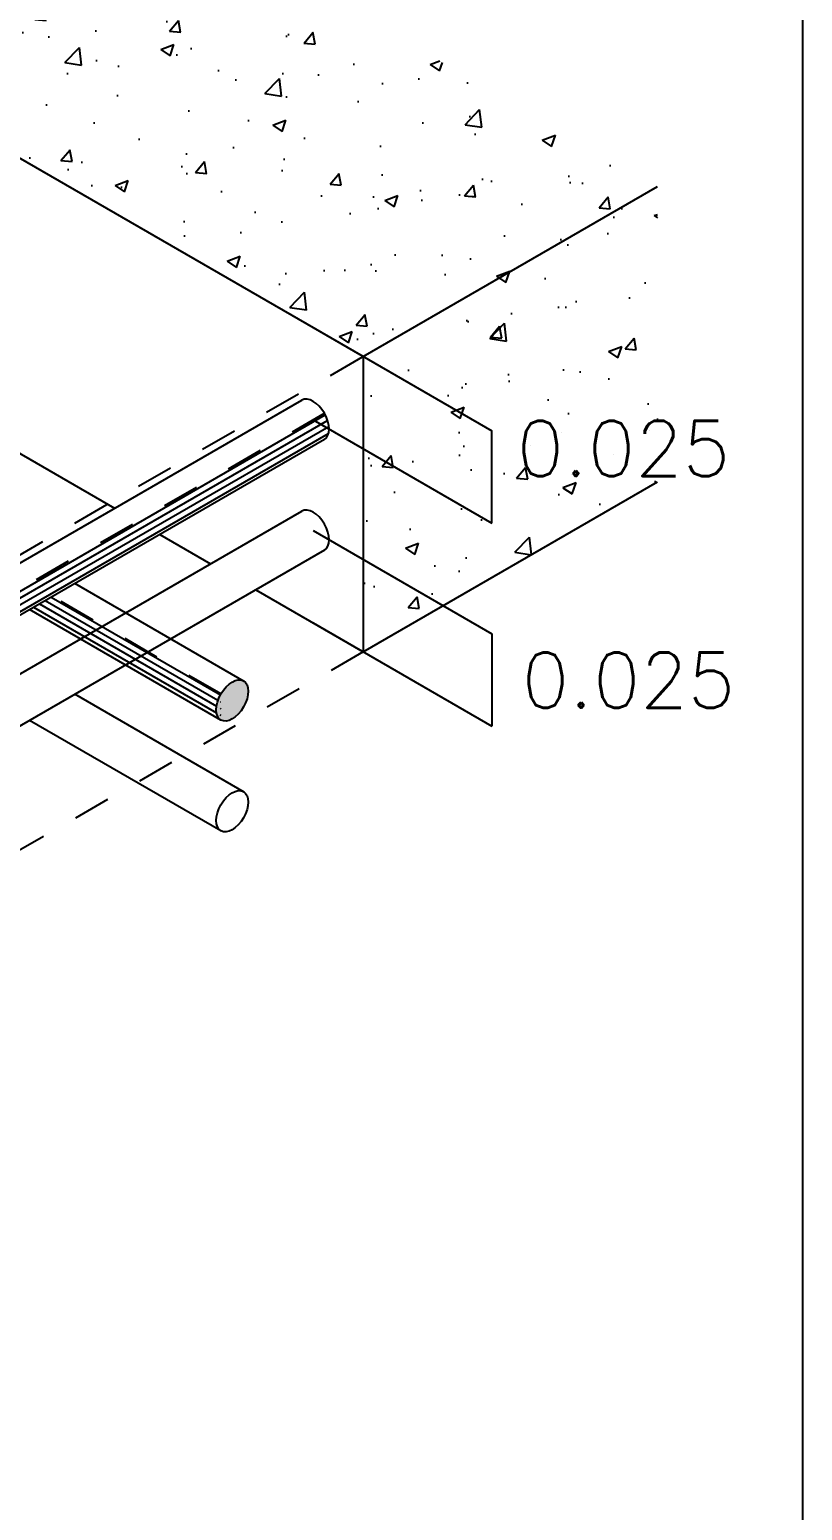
# Model space of a CAD drawing. Header units: millimetres. Extents: x -40 to 125, y -10 to 43.
# Drawn here: x 42.368 to 44.461, y -6.368 to -2.358 of the extents above; entities that cross this region are included whole.
import ezdxf

# ---------------------------------------------------------------- set-up
doc = ezdxf.new("R2010")
doc.units = ezdxf.units.MM
doc.header["$LTSCALE"] = 0.01
doc.header["$PDMODE"] = 3
doc.linetypes.add('DASHED2', pattern=[0.375, 0.25, -0.125])
for name, color, linetype in [('FC_BORDES', 4, 'Continuous'), ('FC_COTAS', 1, 'Continuous'), ('FC_COTAS @ 100', 1, 'Continuous'), ('FC_HATCH 252', 252, 'Continuous'), ('FC_HATCH 253', 253, 'Continuous'), ('FC_PROYECCION', 6, 'DASHED2'), ('FC_REFUERZO 2', 1, 'Continuous')]:
    doc.layers.add(name, color=color, linetype=linetype)
doc.layers.add('FC_HOJA', color=230, linetype='Continuous', plot=False)
doc.styles.add('FC_TEXT1', font='romans.shx')
doc.linetypes.add('ZIGZAG', pattern='A,0.00254,-5.08,[131,ltypeshp.shx,S=5.08,R=0,X=-5.08,Y=0],-10.16,[131,ltypeshp.shx,S=5.08,R=180,X=5.08,Y=0],-5.08', length=20.32254)
doc.dimstyles.new('FC_COTAS', dxfattribs={"dimtxt": 0.0015, "dimasz": 0.001, "dimexe": 0, "dimexo": 0, "dimgap": 0.001, "dimtad": 1, "dimtih": 1, "dimtoh": 1, "dimzin": 0, "dimdsep": 46, "dimtxsty": 'FC_TEXT1', "dimblk": 'DOT', "dimcen": 0.09, "dimclrd": 256, "dimclre": 256, "dimclrt": 256, "dimadec": 0, "dimazin": 0, "dimtfac": 1, "dimtix": 1, "dimtmove": 2, "dimatfit": 3, "dimfxl": 1.002, "dimtolj": 1, "dimtzin": 0, "dimlwd": -1, "dimarcsym": 0})
doc.dimstyles.new('FC_COTAS$7', dxfattribs={"dimtxt": 0.002, "dimasz": 0.002, "dimexe": 0, "dimexo": 0, "dimgap": 0.000375, "dimtad": 2, "dimtih": 1, "dimtoh": 1, "dimzin": 0, "dimdsep": 46, "dimtxsty": 'FC_TEXT1', "dimblk": 'DOT', "dimcen": 0.09, "dimclrd": 256, "dimclre": 256, "dimclrt": 11, "dimadec": 0, "dimazin": 0, "dimtfac": 1, "dimtix": 1, "dimtmove": 2, "dimatfit": 3, "dimfxl": 1.002, "dimtolj": 1, "dimtzin": 0, "dimlwd": -1, "dimarcsym": 0})

# ---------------------------------------------------------------- blocks, each defined once
blk = doc.blocks.new('FC_B_Malla inferior')
at = {"layer": 'FC_REFUERZO 2', "color": 253, "ltscale": 0.6, "transparency": 33554674}
for points in [[(2.956068201998676, -4.222602549714519), (5.16553380092185, -2.946966991411013)], [(5.226771044491429, -3.053033008588994), (3.078542689137848, -4.293313227833178)], [(5.010002255479364, -3.708441928389345), (4.550785875571378, -3.443313227833183)], [(4.946586288533041, -3.813056761844901), (4.428478788713008, -3.513927257354649)]]:
    blk.add_lwpolyline(points, dxfattribs=at)
blk.add_ellipse((5.196152422706646, -2.999999999999996), major_axis=(0.030618621784791, -0.05303300858899031), ratio=0.5773502691896292, start_param=0, end_param=3.141592653589793, dxfattribs=at)
blk.add_ellipse((4.977204910317838, -3.760023753255918), major_axis=(-0.03061862178478639, -0.05303300858899298), ratio=0.5773502691896001, dxfattribs=at)
blk = doc.blocks.new('FC_B_Malla2')
at = {"layer": 'FC_HATCH 253', "ltscale": 0.6}
h = blk.add_hatch(dxfattribs=at)
h.set_pattern_fill('ANSI31', color=256, scale=0.005, angle=105)
h.set_pattern_definition([(150, (-51.387344030836, 28.71095147339513), (-0.0079375, -0.01374815328507796), [])])
edge = h.paths.add_edge_path()
edge.add_line((3.623690628498153, -3.978571918295323), (3.562453384928581, -4.013927257354652))
edge.add_line((3.562453384928581, -4.013927257354652), (4.080560884748571, -4.313056761844891))
edge.add_ellipse((4.111179506533389, -4.260023753255915), major_axis=(-0.03061862178478641, -0.05303300858899299), ratio=0.5773502691896002, start_angle=270, end_angle=359.99999999999335, ccw=False)
edge.add_line((4.0805608847486, -4.242346083726254), (3.623690628498153, -3.978571918295323))
h.paths.add_polyline_path([(2.757665224713705, -3.478571918295323), (2.696427981144133, -3.513927257354645), (3.439978897789423, -3.943216579235994), (3.501216141358995, -3.907861240176672)])
h.paths.add_polyline_path([(1.891639820929271, -2.978571918295319), (1.830402577359692, -3.013927257354649), (2.573953494004975, -3.443216579235994), (2.635190737574554, -3.407861240176665)])
h.paths.add_polyline_path([(1.025614417144837, -2.478571918295319), (0.964377173575258, -2.513927257354645), (1.707928090220541, -2.943216579235994), (1.76916533379012, -2.907861240176665)])
h.paths.add_polyline_path([(0.1595890133603959, -1.978571918295319), (0.09835176979081695, -2.013927257354645), (0.8419026864361001, -2.44321657923599), (0.903139930005679, -2.407861240176665)])
h.paths.add_polyline_path([(-0.7064363904240452, -1.478571918295323), (-0.767673633993617, -1.513927257354645), (-0.02412271734834093, -1.94321657923599), (0.03711452622123801, -1.907861240176665)])
h.paths.add_polyline_path([(-1.572461794208486, -0.978571918295323), (-1.633699037778058, -1.013927257354649), (-0.8901481211327749, -1.443216579235994), (-0.8289108775631959, -1.407861240176668)])
edge = h.paths.add_edge_path()
edge.add_ellipse((-1.970663410961606, -0.7486701076711597), major_axis=(-0.03061862178478641, -0.05303300858899299), ratio=0.5773502691896, start_angle=270.0000000000028, end_angle=360)
edge.add_line((-2.00128203274641, -0.8017031162601391), (-1.756173524917216, -0.9432165792359939))
edge.add_line((-1.756173524917216, -0.9432165792359939), (-1.694936281347644, -0.9078612401766684))
edge.add_line((-1.694936281347644, -0.9078612401766684), (-2.001282032746396, -0.7309924381415023))
edge = h.paths.add_edge_path()
edge.add_ellipse((-1.104638007177165, -0.2486701076711597), major_axis=(-0.03061862178478641, -0.05303300858899299), ratio=0.5773502691896002, start_angle=270.0000000000028, end_angle=360)
edge.add_line((-1.135256628961969, -0.3017031162601391), (-0.8901481211327749, -0.4432165792359939))
edge.add_line((-0.8901481211327749, -0.4432165792359939), (-0.828910877563203, -0.4078612401766719))
edge.add_line((-0.828910877563203, -0.4078612401766719), (-1.135256628961955, -0.2309924381415023))
h.paths.add_polyline_path([(-0.7064363904240452, -0.478571918295323), (-0.767673633993617, -0.5139272573546485), (-0.02412271734833382, -0.9432165792359939), (0.03711452622123801, -0.9078612401766719)])
h.paths.add_polyline_path([(0.1595890133603959, -0.978571918295323), (0.09835176979082405, -1.013927257354645), (0.8419026864361001, -1.44321657923599), (0.9031399300056719, -1.407861240176668)])
h.paths.add_polyline_path([(1.02561441714483, -1.478571918295319), (0.964377173575258, -1.513927257354645), (1.707928090220541, -1.94321657923599), (1.769165333790113, -1.907861240176668)])
h.paths.add_polyline_path([(1.891639820929271, -1.978571918295319), (1.830402577359699, -2.013927257354645), (2.573953494004982, -2.44321657923599), (2.635190737574554, -2.407861240176668)])
h.paths.add_polyline_path([(2.757665224713705, -2.478571918295323), (2.696427981144133, -2.513927257354645), (3.439978897789416, -2.94321657923599), (3.501216141358988, -2.907861240176668)])
h.paths.add_polyline_path([(3.623690628498146, -2.978571918295319), (3.562453384928574, -3.013927257354645), (4.306004301573864, -3.443216579235994), (4.367241545143436, -3.407861240176672)])
edge = h.paths.add_edge_path()
edge.add_line((4.489716032282594, -3.478571918295323), (4.428478788713015, -3.513927257354652))
edge.add_line((4.428478788713015, -3.513927257354652), (4.943005442551602, -3.810989359453593))
edge.add_ellipse((4.97720491031783, -3.760023753255915), major_axis=(-0.03061862178478641, -0.05303300858899299), ratio=0.5773502691896001, start_angle=270, end_angle=359.99999999999335, ccw=False)
edge.add_line((4.946586288533041, -3.742346083726254), (4.489716032282594, -3.478571918295323))
h = blk.add_hatch(color=256, dxfattribs=at)
h.dxf.hatch_style = 1
edge = h.paths.add_edge_path()
edge.add_ellipse((4.97720491031783, -3.760023753255915), major_axis=(-0.03061862178478641, -0.05303300858899299), ratio=0.5773502691896, start_angle=184.2374724490889, end_angle=535.7625275509079)
edge.add_line((5.01000225547935, -3.708441928389329), (5.005477408445087, -3.705829506736056))
edge = h.paths.add_edge_path()
edge.add_ellipse((4.111179506533389, -4.260023753255915), major_axis=(-0.03061862178478641, -0.05303300858899299), ratio=0.5773502691896002, start_angle=184.2374724490886, end_angle=535.7625275509079)
edge.add_line((4.14397685169491, -4.20844192838933), (4.139452004660649, -4.205829506736056))
edge = h.paths.add_edge_path()
edge.add_ellipse((3.245154102748955, -4.760023753255915), major_axis=(-0.03061862178478641, -0.05303300858899299), ratio=0.5773502691896002, start_angle=184.237472449088, end_angle=535.7625275509073)
edge.add_line((3.277951447910476, -4.70844192838933), (3.273426600876213, -4.705829506736056))
edge = h.paths.add_edge_path()
edge.add_ellipse((2.165063509461106, -4.75), major_axis=(0.03061862178479103, -0.05303300858899036), ratio=0.5773502691896292, start_angle=0, end_angle=360)
edge = h.paths.add_edge_path()
edge.add_ellipse((1.299038105676665, -4.249999999999993), major_axis=(0.03061862178479103, -0.05303300858899036), ratio=0.5773502691896292, start_angle=0, end_angle=360)
edge = h.paths.add_edge_path()
edge.add_ellipse((0.4330127018922312, -3.749999999999993), major_axis=(0.03061862178479103, -0.05303300858899036), ratio=0.5773502691896292, start_angle=0, end_angle=360)
edge = h.paths.add_edge_path()
edge.add_ellipse((-0.433012701892217, -3.249999999999993), major_axis=(0.03061862178479103, -0.05303300858899036), ratio=0.5773502691896292, start_angle=0, end_angle=360)
edge = h.paths.add_edge_path()
edge.add_ellipse((-1.299038105676658, -2.749999999999993), major_axis=(0.03061862178479103, -0.05303300858899036), ratio=0.5773502691896292, start_angle=0, end_angle=360)
edge = h.paths.add_edge_path()
edge.add_ellipse((-2.165063509461099, -2.25), major_axis=(0.03061862178479103, -0.05303300858899036), ratio=0.5773502691896292, start_angle=0, end_angle=360)
edge = h.paths.add_edge_path()
edge.add_ellipse((-3.03108891324554, -1.75), major_axis=(0.03061862178479103, -0.05303300858899036), ratio=0.5773502691896292, start_angle=0, end_angle=360)
h = blk.add_hatch(dxfattribs=at)
h.set_pattern_fill('ANSI31', color=254, scale=0.005, angle=165)
h.set_pattern_definition([(210, (-51.387344030836, 28.71095147339513), (0.007937499999999997, -0.01374815328507796), [])])
edge = h.paths.add_edge_path()
edge.add_ellipse((5.196152422706639, -3), major_axis=(0.03061862178479103, -0.05303300858899032), ratio=0.577350269189629, start_angle=0, end_angle=90.00000000000288)
edge.add_line((5.226771044491429, -2.982322330470332), (2.195682131245896, -4.732322330470339))
edge.add_ellipse((2.165063509461106, -4.75), major_axis=(0.03061862178479103, -0.05303300858899032), ratio=0.577350269189629, start_angle=0, end_angle=90.00000000000279, ccw=False)
edge.add_line((2.201525908693426, -4.799659102106574), (5.226771044491429, -3.05303300858899))
at = {"layer": 'FC_REFUERZO 2', "ltscale": 0.6}
for points in [[(2.134444887676317, -4.69696699141101), (5.16553380092185, -2.94696699141101)], [(5.226771044491429, -3.05303300858899), (2.195682131245896, -4.80303300858899)], [(5.010002255479371, -3.708441928389341), (4.550785875571378, -3.44331322783318)], [(4.946586288533041, -3.813056761844905), (4.428478788713015, -3.513927257354652)]]:
    blk.add_lwpolyline(points, dxfattribs=at)
at = {"layer": 'FC_REFUERZO 2', "color": 251, "linetype": 'DASHED2', "ltscale": 0.6}
for points in [[(2.195682131245896, -4.732322330470339), (5.226771044491429, -2.982322330470332)], [(4.946586288533041, -3.742346083726254), (4.489716032282594, -3.478571918295323)]]:
    blk.add_lwpolyline(points, dxfattribs=at)
at = {"layer": 'FC_REFUERZO 2', "ltscale": 0.6}
blk.add_ellipse((5.196152422706639, -3), major_axis=(0.030618621784791, -0.05303300858899031), ratio=0.5773502691896292, start_param=0, end_param=3.141592653589793, dxfattribs=at)
blk.add_ellipse((4.97720491031783, -3.760023753255915), major_axis=(-0.03061862178478639, -0.05303300858899298), ratio=0.5773502691896001, dxfattribs=at)
blk = doc.blocks.new('*D82')
at = {"layer": 'Defpoints', "color": 0, "ltscale": 0.6, "transparency": 16777216}
for p in [(43.1358604092979, -3.715088201033252), (43.1358604092979, -3.965088201033245), (43.62040403427293, -4.244839593346696)]:
    blk.add_point(p, dxfattribs=at)
at = {"layer": 'FC_COTAS', "lineweight": -2, "ltscale": 0.6, "transparency": 16777216}
for p, q in [((43.1358604092979, -3.715088201033252), (43.62040403427293, -3.994839593346703)), ((43.1358604092979, -3.965088201033245), (43.62040403427293, -4.244839593346696))]:
    blk.add_line(p, q, dxfattribs=at)
at = {"layer": 'FC_COTAS', "ltscale": 0.6, "transparency": 16777216}
blk.add_line((43.62040403427293, -3.994839593346703), (43.62040403427293, -4.244839593346696), dxfattribs=at)
at = {"layer": 'FC_COTAS', "ltscale": 0.6, "transparency": 16777216, "insert": (43.99026274411346, -4.119839593346452), "char_height": 0.15, "attachment_point": 5, "style": 'FC_TEXT1'}
blk.add_mtext('\\A1;0.025', dxfattribs=at)
blk = doc.blocks.new('_Dot')
at = {"color": 0, "linetype": 'ByBlock', "lineweight": -2}
blk.add_line((-0.5, 0), (-1, 0), dxfattribs=at)
at = {"color": 0, "linetype": 'ByBlock', "const_width": 0.5}
blk.add_lwpolyline([(-0.25, 0, 1), (0.25, 0, 1)], format="xyb", close=True, dxfattribs=at)
blk = doc.blocks.new('*D83')
at = {"layer": 'Defpoints', "color": 0, "ltscale": 0.6, "transparency": 16777216}
for p in [(43.1358604092979, -3.165088201033255), (43.1358604092979, -3.415088201033255), (43.6204040342729, -3.44483959334669)]:
    blk.add_point(p, dxfattribs=at)
at = {"layer": 'FC_COTAS', "lineweight": -2, "ltscale": 0.6, "transparency": 16777216}
for p, q in [((43.1358604092979, -3.165088201033255), (43.6204040342729, -3.44483959334669)), ((43.1358604092979, -3.415088201033255), (43.6204040342729, -3.69483959334669))]:
    blk.add_line(p, q, dxfattribs=at)
at = {"layer": 'FC_COTAS', "ltscale": 0.6, "transparency": 16777216}
blk.add_line((43.6204040342729, -3.69483959334669), (43.6204040342729, -3.44483959334669), dxfattribs=at)
at = {"layer": 'FC_COTAS', "ltscale": 0.6, "transparency": 16777216, "insert": (43.97648066303974, -3.492573479119283), "char_height": 0.15, "attachment_point": 5, "style": 'FC_TEXT1'}
blk.add_mtext('\\A1;0.025', dxfattribs=at)

msp = doc.modelspace()

# ---------------------------------------------------------------- hatches: boundary and pattern name
at = {"layer": 'FC_HATCH 252', "ltscale": 0.6}
h = msp.add_hatch(dxfattribs=at)
h.set_pattern_fill('AR-CONC', color=256, scale=0.002)
h.set_pattern_definition([(49.99999999999999, (-10.71901896761865, 29.00669297809718), (0.364369337992008, -0.03187817107780617), [0.0381, -0.4191]), (355, (-10.71901896761865, 29.00669297809718), (-0.07048684284993868, 0.3821136904780703), [0.03048, -0.33528116834]), (100.4514447, (-10.68865495361864, 29.00403647109719), (0.2938824941807066, 0.3502355038243902), [0.03238001759999999, -0.3561804891999999]), (46.18420000000001, (-10.71901896761865, 29.10829297809718), (0.5421580817842598, -0.0840846558654543), [0.05715, -0.62865]), (96.63555760999992, (-10.67383916761865, 29.10128597809719), (0.474808268103006, 0.4948522491954431), [0.04857004628, -0.53427121632]), (351.1841511700001, (-10.71901896761865, 29.10829297809718), (0.4748082681299541, 0.4948522491710653), [0.04571993414, -0.50291946384]), (21, (-10.66821896761864, 29.08289297809718), (0.303228782538265, -0.2045303963741752), [0.0381, -0.4191]), (326.0000000000001, (-10.66821896761864, 29.08289297809718), (0.1236040566952941, 0.3683759322446385), [0.03048, -0.33528]), (71.45144499999999, (-10.64294990241864, 29.06584877829719), (0.4268328385574323, 0.1638455377718105), [0.03238001760000001, -0.3561798752]), (37.50000000000001, (-10.71901896761865, 29.00669297809718), (0.006177206501183633, 0.1691100777463062), [0, -0.331216, 0, -0.34036, 0, -0.33655]), (7.499999999999999, (-10.71901896761865, 29.00669297809718), (0.1336393250206115, 0.200361149636239), [0, -0.194056, 0, -0.323596, 0, -0.12827]), (327.5, (-10.83230296761865, 29.00669297809718), (0.2711811903337428, -0.01145748798534689), [0, -0.127, 0, -0.39624, 0, -0.52578]), (317.5, (-10.88310296761864, 29.00669297809718), (0.2962583627720361, 0.05085298206666606), [0, -0.1651, 0, -0.263144, 0, -0.37338])])
h.paths.add_polyline_path([(38.60097481499468, 0.3735799253731678), (37.80384111911604, -0.08664542852248402), (43.2717272767731, -3.243530973544015), (44.06886097265174, -2.783305619648363)])
h.paths.add_polyline_path([(44.06886097265174, -2.783305619648363), (43.2717272767731, -3.243530973544015), (43.2717272767731, -4.043530973544012), (44.06886097265174, -3.583305619648353)])

# ---------------------------------------------------------------- linework, layer by layer
at = {"layer": 'FC_BORDES', "linetype": 'ZIGZAG', "ltscale": 0.01}
for points in [[(43.2717272767731, -3.243530973544008), (37.80384111911604, -0.08664542852248402)], [(43.2717272767731, -3.243530973544015), (43.2717272767731, -4.043530973544012)], [(42.1145658981369, -3.375443540092572), (42.59830919364688, -3.654732861973923)], [(42.72078368078601, -3.725443540092581), (42.85811681478219, -3.804732861973921)], [(42.98059130192134, -3.875443540092572), (43.2717272767731, -4.043530973544012)]]:
    msp.add_lwpolyline(points, dxfattribs=at)
at = {"layer": 'FC_BORDES', "ltscale": 0.6}
for points in [[(43.2717272767731, -3.243530973544015), (44.06886097265174, -2.783305619648363)], [(43.2717272767731, -4.043530973544012), (44.06886097265174, -3.58330561964836)]]:
    msp.add_lwpolyline(points, dxfattribs=at)
at = {"layer": 'FC_HOJA', "ltscale": 0.6}
msp.add_lwpolyline([(25.83901167304973, 0.9782043939520477), (44.46131641871499, 0.9782043939520477), (44.46131641871499, -8.566822432508953), (25.83901167304973, -8.566822432508953)], close=True, dxfattribs=at)
at = {"layer": 'FC_PROYECCION', "color": 253, "ltscale": 0.6, "transparency": 33554534}
msp.add_lwpolyline([(43.2717272767731, -4.043530973544005), (38.3333427835688, -6.89470859005738), (38.3333427835688, -6.094708590057383), (43.2717272767731, -3.243530973544008)], dxfattribs=at)

# ---------------------------------------------------------------- block references
msp.add_blockref('FC_B_Malla2', (37.93970798659125, -0.4150882010332531))
at = {"layer": 'FC_HATCH 253'}
msp.add_blockref('FC_B_Malla inferior', (37.93970798659125, -0.7150882010332502), dxfattribs=at)

# ---------------------------------------------------------------- dimensions: what is measured, and where the dimension line sits
at = {"layer": 'FC_COTAS @ 100', "ltscale": 0.6}
for base, p1, p2, angle, picture, middle in [((43.6204040342729, -3.44483959334669), (43.13586040929788, -3.415088201033253), (43.13586040929788, -3.165088201033253), 90, '*D83', (43.97648066303974, -3.492573479119283)), ((43.62040403427293, -4.244839593346696), (43.13586040929788, -3.71508820103325), (43.13586040929788, -3.965088201033243), 270, '*D82', (43.99026274411346, -4.119839593346452))]:
    dim = msp.add_linear_dim(base=base, p1=p1, p2=p2, angle=angle, text='0.025', dimstyle='FC_COTAS', override={"dimscale": 100, "dimtix": 1, "dimtofl": 1, "dimtmove": 2, "dimatfit": 3}, dxfattribs=at)
    dim.commit()
    dim.dimension.update_dxf_attribs({"geometry": picture, "text_midpoint": middle, "dimtype": 129})

# ---------------------------------------------------------------- leaders
at = {"layer": 'FC_COTAS @ 100', "ltscale": 0.6, "annotation_type": 0, "has_hookline": 1, "hookline_direction": 0, "text_width": 2.895238095238095}
msp.add_leader([(39.42294653121183, -5.97858021063303), (39.42294653121183, -6.709453640490789), (39.99704265860326, -6.709453640490773)], dimstyle='FC_COTAS$7', override={"dimscale": 100, "dimgap": 0.000375, "dimtad": 1}, dxfattribs=at)

doc.saveas('drawing.dxf')
